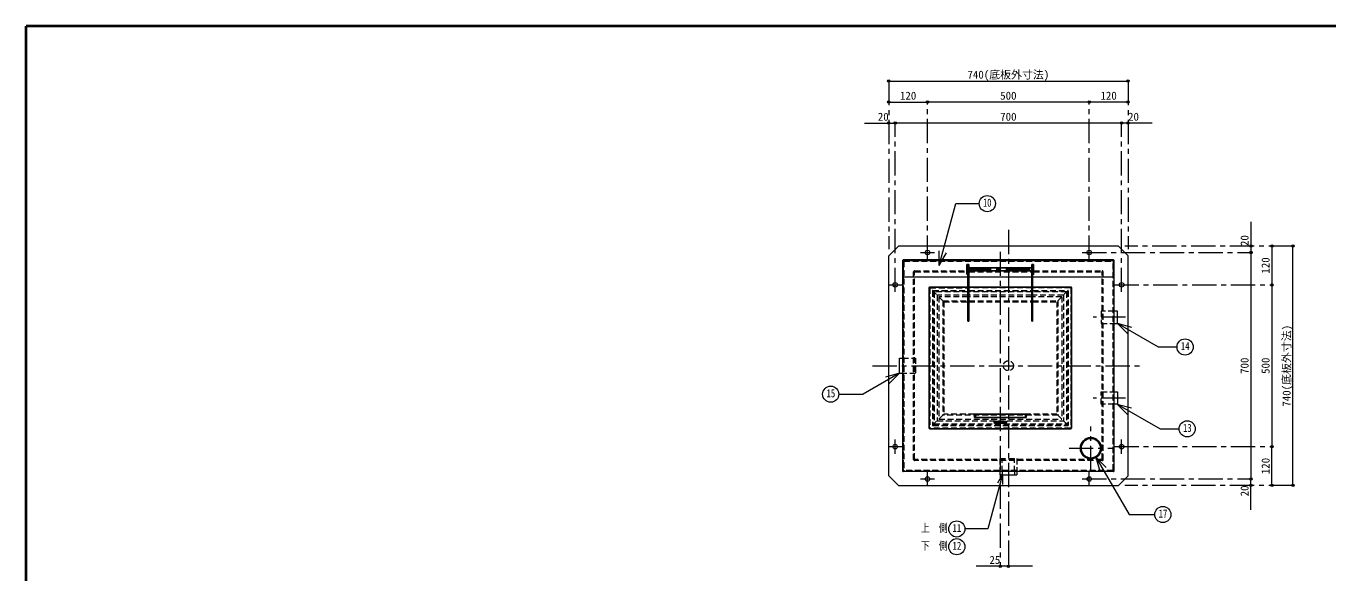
# Model space of a CAD drawing. Units: millimetres at full size, sheet at 1:15. Extents: x -3184 to 2891, y -2037 to 2178.
# Drawn here: x -3184 to 841, y 487 to 2178 of the extents above; entities that cross this region are included whole.
import ezdxf
from ezdxf.enums import TextEntityAlignment as Align

# ---------------------------------------------------------------- set-up
doc = ezdxf.new("R2010")
doc.units = ezdxf.units.MM
doc.header["$LTSCALE"] = 15
doc.header["$PDMODE"] = 32
doc.header["$PDSIZE"] = 7.5
doc.linetypes.add('CHAIN1', pattern=[8, 5, -1, 1, -1])
doc.linetypes.add('DASHED1', pattern=[1.8, 1.2, -0.6])
doc.layers.add('0-0', color=7, linetype='Continuous', lineweight=9)
doc.styles.add('ＭＳ ゴシック', font='')
doc.styles.get('ＭＳ ゴシック').set_extended_font_data('MS Gothic')

msp = doc.modelspace()

# ---------------------------------------------------------------- linework, layer by layer
at = {"layer": '0-0', "color": 1, "lineweight": 40}
for p in [(-3184.2, -2037.13), (2890.8, 2177.87)]:
    msp.add_line(p, (-3184.2, 2177.87), dxfattribs=at)
at = {"layer": '0-0', "color": 4}
for p, q in [((-516.7, 2007.87), (223.3, 2007.87)), ((-516.7, 1942.87), (-396.7, 1942.87)), ((103.3, 1942.87), (-396.7, 1942.87)), ((223.3, 1942.87), (103.3, 1942.87)), ((-591.7, 1877.87), (-496.7, 1877.87)), ((203.3, 1877.87), (-496.7, 1877.87)), ((298.3, 1877.87), (203.3, 1877.87)), ((603.3, 1572.87), (603.3, 1477.87)), ((-516.7, 1467.87), (-486.7, 1497.87)), ((193.3, 1497.87), (-486.7, 1497.87)), ((193.3, 1497.87), (223.3, 1467.87)), ((668.3, 1497.87), (668.3, 1377.87)), ((733.3, 757.87), (733.3, 1497.87)), ((-516.7, 787.87), (-516.7, 1467.87)), ((223.3, 787.87), (223.3, 1467.87)), ((603.3, 1477.87), (603.3, 777.87)), ((668.3, 1377.87), (668.3, 877.87)), ((668.3, 757.87), (668.3, 877.87)), ((-486.7, 757.87), (-516.7, 787.87)), ((-173.2, 800.87), (-173.2, 790.87)), ((-165.7, 790.87), (-173.2, 790.87)), ((-127.7, 790.87), (-120.2, 790.87)), ((-120.2, 800.87), (-120.2, 790.87)), ((223.3, 787.87), (193.3, 757.87)), ((603.3, 682.87), (603.3, 777.87)), ((-486.7, 757.87), (193.3, 757.87)), ((-71.7, 507.87), (-246.7, 507.87))]:
    msp.add_line(p, q, dxfattribs=at)
at = {"layer": '0-0', "color": 4, "linetype": 'CHAIN1'}
for p, q in [((-516.7, 2007.87), (-516.7, 1487.87)), ((223.3, 2007.87), (223.3, 1487.87)), ((-396.7, 1455.87), (-396.7, 1942.87)), ((103.3, 1455.87), (103.3, 1942.87)), ((-496.7, 1355.87), (-496.7, 1877.87)), ((203.3, 1355.87), (203.3, 1877.87)), ((-146.7, 1547.87), (-146.7, 507.87)), ((733.3, 1497.87), (213.3, 1497.87)), ((-418.7, 1477.87), (-374.7, 1477.87)), ((-171.7, 1480.37), (-171.7, 507.87)), ((81.3, 1477.87), (603.3, 1477.87)), ((-274.7, 1425.87), (-68.7, 1425.87)), ((-518.7, 1377.87), (-474.7, 1377.87)), ((181.3, 1377.87), (668.3, 1377.87)), ((215.3, 1277.87), (115.3, 1277.87)), ((-566.7, 1127.87), (273.3, 1127.87)), ((215.3, 1027.87), (115.3, 1027.87)), ((108.3, 805.37), (108.3, 940.37)), ((-496.7, 855.87), (-496.7, 899.87)), ((203.3, 855.87), (203.3, 899.87)), ((-518.7, 877.87), (-474.7, 877.87)), ((40.8, 872.87), (175.8, 872.87)), ((181.3, 877.87), (668.3, 877.87)), ((-418.7, 777.87), (-374.7, 777.87)), ((-396.7, 755.87), (-396.7, 799.87)), ((81.3, 777.87), (603.3, 777.87)), ((103.3, 755.87), (103.3, 799.87)), ((733.3, 757.87), (213.3, 757.87))]:
    msp.add_line(p, q, dxfattribs=at)
at = {"layer": '0-0', "lineweight": 18}
for p, q in [((-473.7, 1452.87), (-473.7, 802.87)), ((178.3, 1454.87), (-471.7, 1454.87)), ((-471.7, 1452.87), (-471.7, 1402.87)), ((-471.7, 1452.87), (178.3, 1452.87)), ((-360.93, 1437.79), (-360.93, 1482.79)), ((-360.93, 1437.79), (-338.43, 1476.76)), ((178.3, 1402.87), (178.3, 1452.87)), ((180.3, 802.87), (180.3, 1452.87)), ((-471.7, 1402.87), (-271.7, 1402.87)), ((-268.7, 1402.87), (-74.7, 1402.87)), ((-71.7, 1402.87), (178.3, 1402.87)), ((190.3, 1296.87), (180.3, 1296.87)), ((190.3, 1258.87), (190.3, 1296.87)), ((180.3, 1258.87), (190.3, 1258.87)), ((190.01, 1259.1), (221.83, 1227.28)), ((190.01, 1259.1), (233.48, 1247.45)), ((-483.7, 1104.37), (-483.7, 1151.37)), ((-483.7, 1151.37), (-473.7, 1151.37)), ((-483.33, 1104.68), (-595.54, 1039.9)), ((-483.33, 1104.68), (-526.8, 1093.03)), ((-483.33, 1104.68), (-515.15, 1072.86)), ((-473.7, 1104.37), (-483.7, 1104.37)), ((180.3, 1046.87), (190.3, 1046.87)), ((-671.08, 1039.9), (-595.54, 1039.9)), ((190.07, 1009.31), (221.89, 977.49)), ((190.07, 1009.31), (233.54, 997.66)), ((190.07, 1009.31), (322.52, 932.84)), ((322.52, 932.84), (381.23, 932.84)), ((123.95, 845.65), (155.77, 813.83)), ((123.95, 845.65), (135.59, 802.18)), ((178.3, 800.87), (-471.7, 800.87)), ((-165.16, 791.27), (-210.14, 623.42)), ((-165.16, 791.27), (-180.16, 765.29)), ((-165.7, 800.87), (-165.7, 790.87)), ((-165.7, 790.87), (-127.7, 790.87)), ((-165.16, 791.27), (-165.16, 761.27)), ((-127.7, 800.87), (-127.7, 790.87)), ((-210.14, 623.42), (-281.24, 623.42))]:
    msp.add_line(p, q, dxfattribs=at)
at = {"layer": '0-0', "color": 4, "linetype": 'DASHED1'}
for p, q in [((-470.2, 1450.62), (-470.2, 805.12)), ((-469.45, 1451.37), (176.05, 1451.37)), ((176.8, 805.12), (176.8, 1450.62)), ((-439.7, 837.87), (-439.7, 1417.87)), ((-436.7, 1420.87), (-274.7, 1420.87)), ((-436.7, 839.37), (-436.7, 1416.37)), ((-435.2, 1417.87), (-274.7, 1417.87)), ((-268.7, 1420.87), (-74.7, 1420.87)), ((-268.7, 1417.87), (-74.7, 1417.87)), ((-68.7, 1420.87), (143.3, 1420.87)), ((-68.7, 1417.87), (141.8, 1417.87)), ((143.3, 839.37), (143.3, 1416.37)), ((146.3, 837.87), (146.3, 1417.87)), ((-471.7, 1402.87), (-471.7, 803.87)), ((178.3, 803.87), (178.3, 1402.87)), ((-381.7, 1359.37), (-381.7, 942.87)), ((-381.26, 1360.43), (-346.7, 1325.87)), ((-380.2, 1360.87), (-271.7, 1360.87)), ((-380.2, 1358.62), (-380.2, 944.37)), ((-379.45, 1359.37), (-271.7, 1359.37)), ((-376.7, 1355.87), (-376.7, 947.87)), ((-271.7, 1355.87), (-376.7, 1355.87)), ((-366.7, 1345.87), (-366.7, 957.87)), ((-271.7, 1345.87), (-366.7, 1345.87)), ((-361.7, 1340.87), (-361.7, 962.87)), ((-271.7, 1340.87), (-361.7, 1340.87)), ((-349.7, 1328.87), (-349.7, 974.87)), ((-349.7, 1328.87), (-271.7, 1328.87)), ((-268.7, 1360.87), (-74.7, 1360.87)), ((-268.7, 1359.37), (-74.7, 1359.37)), ((-74.7, 1355.87), (-268.7, 1355.87)), ((-74.7, 1345.87), (-268.7, 1345.87)), ((-74.7, 1340.87), (-268.7, 1340.87)), ((-268.7, 1328.87), (-74.7, 1328.87)), ((-71.7, 1360.87), (38.3, 1360.87)), ((-71.7, 1359.37), (36.8, 1359.37)), ((33.3, 1355.87), (-71.7, 1355.87)), ((23.3, 1345.87), (-71.7, 1345.87)), ((18.3, 1340.87), (-71.7, 1340.87)), ((-71.7, 1328.87), (6.3, 1328.87)), ((37.86, 1360.43), (3.3, 1325.87)), ((6.3, 1328.87), (6.3, 974.87)), ((18.3, 1340.87), (18.3, 962.87)), ((23.3, 1345.87), (23.3, 957.87)), ((33.3, 1355.87), (33.3, 947.87)), ((36.8, 1358.62), (36.8, 944.37)), ((38.3, 1359.37), (38.3, 942.87)), ((-346.7, 1325.87), (-346.7, 977.87)), ((-346.7, 1325.87), (-271.7, 1325.87)), ((-268.7, 1325.87), (-74.7, 1325.87)), ((-71.7, 1325.87), (3.3, 1325.87)), ((3.3, 1325.87), (3.3, 977.87)), ((140.3, 1296.87), (140.3, 1258.87)), ((180.3, 1296.87), (140.3, 1296.87)), ((140.3, 1258.87), (180.3, 1258.87)), ((-473.7, 1151.37), (-433.7, 1151.37)), ((-433.7, 1151.37), (-433.7, 1104.37)), ((-433.7, 1104.37), (-473.7, 1104.37)), ((140.3, 1046.87), (180.3, 1046.87)), ((140.3, 1008.87), (140.3, 1046.87)), ((180.3, 1008.87), (140.3, 1008.87)), ((-381.26, 943.31), (-346.7, 977.87)), ((6.3, 974.87), (-349.7, 974.87)), ((-251.7, 977.87), (-346.7, 977.87)), ((3.3, 977.87), (-91.7, 977.87)), ((37.86, 943.31), (3.3, 977.87)), ((-380.2, 942.87), (38.3, 942.87)), ((-379.45, 944.37), (36.8, 944.37)), ((-376.7, 947.87), (33.3, 947.87)), ((-366.7, 957.87), (23.3, 957.87)), ((-361.7, 962.87), (18.3, 962.87)), ((143.3, 834.87), (-436.7, 834.87)), ((141.8, 837.87), (-435.2, 837.87)), ((-173.2, 840.87), (-173.2, 800.87)), ((-173.2, 840.87), (-120.2, 840.87)), ((-165.7, 800.87), (-165.7, 840.87)), ((-127.7, 800.87), (-127.7, 840.87)), ((-120.2, 840.87), (-120.2, 800.87)), ((177.3, 802.87), (-470.7, 802.87)), ((176.05, 804.37), (-469.45, 804.37))]:
    msp.add_line(p, q, dxfattribs=at)
at = {"layer": '0-0', "color": 5, "lineweight": 25}
for p, q in [((-268.7, 1440.87), (-274.7, 1440.87)), ((-271.7, 1265.87), (-271.7, 1440.87)), ((-268.7, 1265.87), (-268.7, 1440.87)), ((-74.7, 1430.37), (-268.7, 1430.37)), ((-74.7, 1421.37), (-268.7, 1421.37)), ((-74.7, 1440.87), (-68.7, 1440.87)), ((-74.7, 1265.87), (-74.7, 1440.87)), ((-71.7, 1265.87), (-71.7, 1440.87)), ((-391.7, 934.87), (-391.7, 1368.87)), ((-389.7, 1370.87), (-271.7, 1370.87)), ((-74.7, 1370.87), (-268.7, 1370.87)), ((46.3, 1370.87), (-71.7, 1370.87)), ((48.3, 934.87), (48.3, 1368.87)), ((-268.7, 1295.87), (-271.7, 1295.87)), ((-74.7, 1295.87), (-71.7, 1295.87)), ((-268.7, 1265.87), (-271.7, 1265.87)), ((-74.7, 1265.87), (-71.7, 1265.87)), ((-251.7, 977.87), (-91.7, 977.87)), ((-251.7, 967.87), (-251.7, 977.87)), ((-91.7, 967.87), (-251.7, 967.87)), ((-91.7, 977.87), (-91.7, 967.87)), ((46.3, 932.87), (-389.7, 932.87)), ((-155.7, 955.87), (-187.7, 955.87)), ((-155.7, 949.87), (-187.7, 949.87)), ((-156.7, 954.37), (-186.7, 954.37)), ((-186.7, 954.37), (-186.7, 951.37))]:
    msp.add_line(p, q, dxfattribs=at)
at = {"layer": '0-0', "linetype": 'DASHED1', "lineweight": 18}
for p, q in [((-274.7, 1430.37), (-268.7, 1430.37)), ((-274.7, 1421.37), (-268.7, 1421.37)), ((-74.7, 1430.37), (-68.7, 1430.37)), ((-74.7, 1421.37), (-68.7, 1421.37)), ((-388.7, 1368.87), (-271.7, 1368.87)), ((-74.7, 1368.87), (-268.7, 1368.87)), ((45.3, 1368.87), (-71.7, 1368.87)), ((-389.7, 1367.87), (-389.7, 935.87)), ((46.3, 1367.87), (46.3, 935.87)), ((-248.7, 977.87), (-248.7, 967.87)), ((-94.7, 977.87), (-94.7, 967.87)), ((45.3, 934.87), (-388.7, 934.87)), ((-177.7, 954.37), (-177.7, 951.37)), ((-165.7, 954.37), (-165.7, 951.37))]:
    msp.add_line(p, q, dxfattribs=at)
at = {"layer": '0-0', "lineweight": 18}
for points in [[(-360.93, 1437.79), (-309.7, 1628.98), (-236.95, 1628.98)], [(190.01, 1259.1), (316.88, 1185.86), (374.73, 1185.86)], [(190.3, 1046.87), (190.3, 1008.87), (180.3, 1008.87)], [(123.95, 845.65), (226.56, 667.91), (305.85, 667.91)]]:
    msp.add_lwpolyline(points, dxfattribs=at)
at = {"layer": '0-0', "color": 5, "lineweight": 25}
for points in [[(-271.7, 1410.87), (-274.7, 1410.87), (-274.7, 1440.87)], [(-71.7, 1410.87), (-68.7, 1410.87), (-68.7, 1440.87)], [(-156.7, 954.37), (-156.7, 951.37), (-186.7, 951.37)]]:
    msp.add_lwpolyline(points, dxfattribs=at)
at = {"layer": '0-0', "lineweight": 18}
for centre in [(-211.95, 1628.98), (399.73, 1185.86), (-696.08, 1039.9), (406.23, 932.84), (330.85, 667.91), (-306.24, 623.42), (-306.24, 568.42)]:
    msp.add_circle(centre, 25, dxfattribs=at)
at = {"layer": '0-0', "color": 4}
for centre in [(-396.7, 1477.87), (103.3, 1477.87), (-496.7, 1377.87), (203.3, 1377.87), (-496.7, 877.87), (203.3, 877.87), (-396.7, 777.87), (103.3, 777.87)]:
    msp.add_circle(centre, 7, dxfattribs=at)
at = {"layer": '0-0', "color": 4, "linetype": 'DASHED1'}
msp.add_circle((-146.7, 1127.87), 15.5, dxfattribs=at)
at = {"layer": '0-0', "color": 5, "lineweight": 25}
for radius in [32.5, 30.25]:
    msp.add_circle((108.3, 872.87), radius, dxfattribs=at)
at = {"layer": '0-0', "lineweight": 18}
for centre, start, end in [((-471.7, 1452.87), 90, 180), ((178.3, 1452.87), 0, 90), ((-471.7, 802.87), 180, 270), ((178.3, 802.87), 270, 0)]:
    msp.add_arc(centre, 2, start, end, dxfattribs=at)
at = {"layer": '0-0', "color": 4, "linetype": 'DASHED1'}
for centre, radius, start, end in [((-470.2, 1451.37), 1.5, 90, 180), ((-470.2, 1451.37), 1.5, 90, 180), ((-470.7, 1451.87), 1, 90, 180), ((-469.45, 1450.62), 0.75, 90, 180), ((-469.45, 1450.62), 0.75, 90, 180), ((176.05, 1450.62), 0.75, 0, 90), ((176.8, 1451.37), 1.5, 0, 90), ((177.3, 1451.87), 1, 0, 90), ((-436.7, 1417.87), 3, 90, 180), ((-435.2, 1416.37), 1.5, 90, 180), ((141.8, 1416.37), 1.5, 0, 90), ((143.3, 1417.87), 3, 0, 90), ((-380.2, 1359.37), 1.5, 90, 180), ((-379.45, 1358.62), 0.75, 90, 180), ((36.05, 1358.62), 0.75, 0, 90), ((36.8, 1359.37), 1.5, 0, 90), ((-380.2, 944.37), 1.5, 180, 270), ((-379.45, 945.12), 0.75, 180, 270), ((36.05, 945.12), 0.75, 270, 0), ((36.8, 944.37), 1.5, 270, 0), ((-436.7, 837.87), 3, 180, 270), ((-435.2, 839.37), 1.5, 180, 270), ((141.8, 839.37), 1.5, 270, 0), ((143.3, 837.87), 3, 270, 0), ((-470.2, 804.37), 1.5, 180, 270), ((-470.2, 804.37), 1.5, 180, 270), ((-470.7, 803.87), 1, 180, 270), ((-469.45, 805.12), 0.75, 180, 270), ((-469.45, 805.12), 0.75, 180, 270), ((176.05, 805.12), 0.75, 270, 0), ((176.8, 804.37), 1.5, 270, 0), ((177.3, 803.87), 1, 270, 0)]:
    msp.add_arc(centre, radius, start, end, dxfattribs=at)
at = {"layer": '0-0', "color": 5, "lineweight": 25}
for centre, radius, start, end in [((-389.7, 1368.87), 2, 90, 180), ((46.3, 1368.87), 2, 0, 90), ((-389.7, 934.87), 2, 180, 270), ((-187.7, 952.87), 3, 90, 270), ((-155.7, 952.87), 3, 270, 90), ((46.3, 934.87), 2, 270, 0)]:
    msp.add_arc(centre, radius, start, end, dxfattribs=at)
at = {"layer": '0-0', "linetype": 'DASHED1', "lineweight": 18}
for centre, start, end in [((-388.7, 1367.87), 90, 180), ((45.3, 1367.87), 0, 90), ((-388.7, 935.87), 180, 270), ((45.3, 935.87), 270, 0)]:
    msp.add_arc(centre, 1, start, end, dxfattribs=at)
at = {"layer": '0-0', "color": 1}
for p in [(-516.7, 2007.87), (223.3, 2007.87), (-516.7, 1942.87), (-396.7, 1942.87), (103.3, 1942.87), (223.3, 1942.87), (-516.7, 1877.87), (-496.7, 1877.87), (203.3, 1877.87), (223.3, 1877.87), (603.3, 1497.87), (668.3, 1497.87), (733.3, 1497.87), (603.3, 1477.87), (668.3, 1377.87), (668.3, 877.87), (603.3, 777.87), (603.3, 757.87), (668.3, 757.87), (733.3, 757.87), (-171.7, 507.87), (-146.7, 507.87)]:
    msp.add_point(p, dxfattribs=at)

# ---------------------------------------------------------------- texts
at = {"layer": '0-0', "style": 'ＭＳ ゴシック'}
for s, p in [('740(底板外寸法)', (-273.26, 2007.87)), ('120', (-482.01, 1942.87)), ('500', (-172.01, 1942.87)), ('120', (137.99, 1942.87)), ('20', (-550.45, 1877.87)), ('700', (-172.01, 1877.87)), ('20', (223.3, 1877.87)), ('25', (-205.45, 507.87))]:
    msp.add_text(s, height=24.74, dxfattribs=at).set_placement(p, align=Align.BOTTOM_LEFT)
for s, height, width, p in [('10', 25.29, 0.75, (-225.07, 1611.73)), ('14', 24.74, 0.8, (386.6, 1168.98)), ('15', 24.74, 0.8, (-709.2, 1023.02)), ('13', 24.74, 0.8, (393.1, 915.96)), ('17', 24.74, 0.8, (317.72, 651.04)), ('上\u3000側', 24.74, 0.8, (-417.49, 606.54)), ('11', 24.74, 0.8, (-319.37, 606.54)), ('下\u3000側', 24.74, 0.8, (-417.49, 551.54)), ('12', 24.74, 0.8, (-319.37, 551.54))]:
    msp.add_text(s, height=height, dxfattribs=dict(at, width=width)).set_placement(p, align=Align.BOTTOM_LEFT)
for s, p in [('20', (603.3, 1497.87)), ('120', (668.3, 1412.56)), ('740(底板外寸法)', (733.3, 1001.31)), ('700', (603.3, 1102.56)), ('500', (668.3, 1102.56)), ('120', (668.3, 792.56)), ('20', (603.3, 724.12))]:
    msp.add_text(s, height=24.74, rotation=90, dxfattribs=at).set_placement(p, align=Align.BOTTOM_LEFT)

doc.saveas('drawing.dxf')
